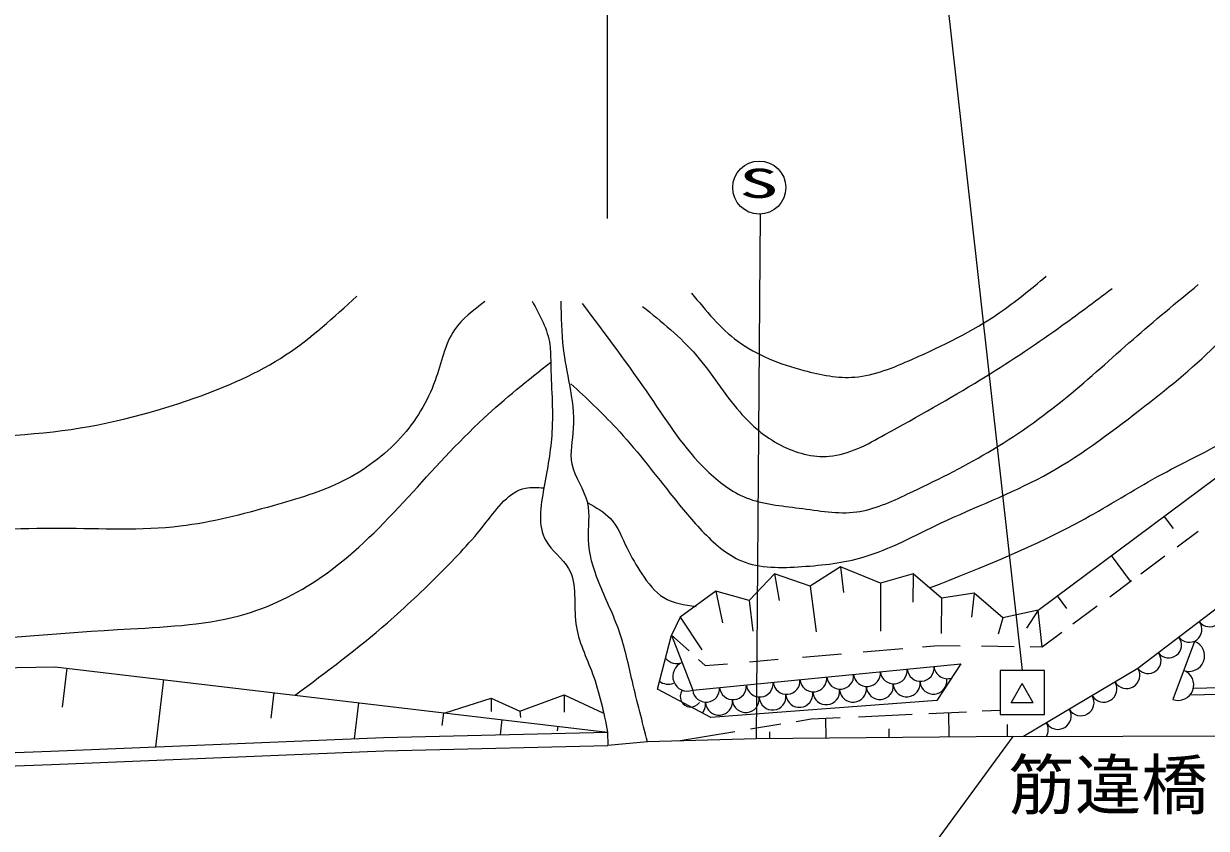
# Model space of a CAD drawing. Units: millimetres, scale not verified. Extents: x 40000 to 680000, y 20000 to 380000.
# Drawn here: x 313514 to 366939, y 299371 to 335735 of the extents above; entities that cross this region are included whole.
import ezdxf
from ezdxf.enums import TextEntityAlignment as Align

# ---------------------------------------------------------------- set-up
doc = ezdxf.new("R2010")
doc.units = ezdxf.units.MM
doc.header["$LTSCALE"] = 1000
for name, color, linetype, lineweight in [('M-BGD', 7, 'Continuous', 13), ('M-STR-HTXT', 7, 'Continuous', 13), ('M-STR-STR1', 1, 'Continuous', 13), ('M-STR-STR3', 7, 'Continuous', 13), ('M-STR-STRC', 7, 'Continuous', 13)]:
    doc.layers.add(name, color=color, linetype=linetype, lineweight=lineweight)
doc.styles.add('ＭＳ ゴシック', font='')
doc.styles.get('ＭＳ ゴシック').set_extended_font_data('MS Gothic')

msp = doc.modelspace()

# ---------------------------------------------------------------- linework, layer by layer
at = {"layer": 'M-BGD'}
for p, q in [((359343, 309229), (370119, 317271)), ((365454, 312914), (365035, 313477)), ((365617, 312091), (366570, 312796)), ((363518, 310538), (362652, 311699)), ((363975, 310876), (365065, 311683)), ((350414, 311189), (349036, 310316)), ((352219, 310452), (350414, 311189)), ((350414, 311189), (350550, 310025)), ((347425, 310879), (346280, 309675)), ((349036, 310316), (347425, 310879)), ((347425, 310879), (347638, 309675)), ((353694, 310879), (352219, 310452)), ((352219, 310452), (352219, 308278)), ((353694, 310879), (353675, 309598)), ((354976, 309772), (353694, 310879)), ((362575, 309841), (363564, 310572)), ((344785, 310083), (343174, 308918)), ((346280, 309675), (344785, 310083)), ((344785, 310083), (345076, 308666)), ((349036, 310316), (349308, 308258)), ((356451, 310005), (354976, 309772)), ((356451, 310005), (356334, 308918)), ((357751, 308879), (356451, 310005)), ((360639, 309312), (360215, 309880)), ((368473, 310119), (363848, 306598)), ((346280, 309675), (346454, 308278)), ((354976, 309772), (354956, 308181)), ((360915, 308613), (362010, 309422)), ((343174, 308918), (342786, 308103)), ((343174, 308918), (344145, 307443)), ((357751, 308879), (357538, 308142)), ((359343, 309229), (357751, 308879)), ((359343, 309229), (358819, 308413)), ((359518, 307579), (359343, 309229)), ((342145, 305657), (342786, 308103)), ((342786, 308103), (343737, 305618)), ((342786, 308103), (343570, 307389)), ((359518, 307579), (360407, 308237)), ((366408, 307818), (365426, 305200)), ((348697, 307105), (350456, 307258)), ((351440, 307343), (353227, 307498)), ((354118, 307575), (354840, 307637)), ((354840, 307637), (355811, 307625)), ((356781, 307613), (358256, 307595)), ((358974, 307586), (359518, 307579)), ((274562, 305831), (314936, 306676)), ((314936, 306676), (339895, 303719)), ((343737, 305618), (355849, 306802)), ((343997, 307001), (344300, 306725)), ((344300, 306725), (345312, 306812)), ((346296, 306898), (347600, 307010)), ((355849, 306802), (354762, 305153)), ((315268, 304846), (315477, 306612)), ((363848, 306598), (358683, 303522)), ((319482, 303053), (319843, 306094)), ((344552, 304376), (342145, 305657)), ((366372, 305707), (370396, 305807)), ((324687, 304352), (324823, 305505)), ((332559, 304588), (334634, 305250)), ((334634, 305250), (335934, 304667)), ((334634, 305250), (334634, 304648)), ((335934, 304667), (337933, 305405)), ((337933, 305405), (339680, 304590)), ((337933, 305405), (337933, 304628)), ((354762, 305153), (344552, 304376)), ((366205, 305403), (370007, 305497)), ((328466, 303419), (328659, 305050)), ((332424, 304015), (332492, 304596)), ((335934, 304667), (335954, 304376)), ((351226, 304418), (353644, 304529)), ((354405, 304565), (356100, 304643)), ((355290, 304606), (355300, 303493)), ((356815, 304676), (357625, 304714)), ((359117, 305038), (358117, 305038)), ((335056, 303601), (335136, 304283)), ((346345, 303865), (347725, 304093)), ((348409, 304206), (349090, 304319)), ((349090, 304319), (350404, 304379)), ((349741, 304349), (349749, 303444)), ((357941, 304066), (357945, 303516)), ((314742, 302860), (329763, 303472)), ((329763, 303472), (339895, 303719)), ((337628, 303778), (337652, 303985)), ((339895, 303719), (339909, 303120)), ((343084, 303326), (345634, 303747)), ((358201, 303518), (346609, 303416)), ((347202, 303739), (347205, 303422)), ((352599, 303870), (352602, 303469)), ((329783, 302872), (339909, 303120)), ((341698, 303284), (339909, 303120)), ((346609, 303416), (341698, 303284)), ((293075, 301984), (314742, 302860)), ((314767, 302260), (329783, 302872)), ((293099, 301384), (314767, 302260))]:
    msp.add_line(p, q, dxfattribs=at)
for centre, radius, start, end in [((367086, 309063), 581, 217.2864, 37.2864), ((366161, 308359), 581, 217.2864, 37.2864), ((365236, 307654), 581, 217.2864, 37.2864), ((366162, 307164), 699, 249.444, 69.444), ((364311, 306950), 581, 217.2864, 37.2864), ((343024, 307482), 665, 219.6997, 290.9475), ((343499, 306240), 665, 110.9475, 290.9475), ((354032, 306625), 608, 185.5833, 5.5833), ((355243, 306743), 608, 185.5833, 287.661), ((349187, 306151), 608, 185.5833, 5.5833), ((350399, 306270), 608, 185.5833, 5.5833), ((351610, 306388), 608, 185.5833, 5.5833), ((352821, 306506), 608, 185.5833, 5.5833), ((363332, 306290), 601, 210.7719, 30.7719), ((365671, 305854), 699, 249.444, 69.444), ((342640, 306550), 665, 232.0834, 290.9475), ((344343, 305678), 608, 185.5833, 5.5833), ((345554, 305796), 608, 185.5833, 5.5833), ((346765, 305914), 608, 185.5833, 5.5833), ((347976, 306033), 608, 185.5833, 5.5833), ((349767, 305566), 608, 185.5833, 5.5833), ((350978, 305684), 608, 185.5833, 5.5833), ((352190, 305803), 608, 185.5833, 5.5833), ((353401, 305921), 608, 185.5833, 5.5833), ((354612, 306040), 608, 185.5833, 5.5833), ((362299, 305675), 601, 210.7719, 30.7719), ((343645, 305328), 474, 146.3099, 326.3099), ((344922, 305092), 608, 185.5833, 5.5833), ((346134, 305211), 608, 185.5833, 5.5833), ((347345, 305329), 608, 185.5833, 5.5833), ((348556, 305448), 608, 185.5833, 5.5833), ((361266, 305060), 601, 210.7719, 30.7719), ((343711, 304974), 608, 319.3996, 5.5833), ((360233, 304445), 601, 210.7719, 30.7719), ((359200, 303830), 601, 329.6126, 30.7719)]:
    msp.add_arc(centre, radius, start, end, dxfattribs=at)
for points, knots in [([(343688, 323557), (344332, 322764), (344977, 321971), (345775, 321384), (346640, 320748), (347684, 320352), (348758, 320063), (349522, 319857), (350300, 319704), (351059, 319765), (351949, 319835), (352813, 320199), (353658, 320574), (355036, 321186), (356364, 321829), (357578, 322662), (358316, 323169), (359012, 323746), (359708, 324324)], [0, 0, 0, 0, 1, 1, 1, 2, 2, 2, 3, 3, 3, 4, 4, 4, 5, 5, 5, 6, 6, 6, 6]), ([(338234, 319466), (338932, 318815), (339630, 318163), (340279, 317464), (341144, 316532), (341921, 315515), (342708, 314524), (343169, 313942), (343633, 313369), (344156, 312819), (344682, 312267), (345267, 311737), (345946, 311456), (346772, 311113), (347737, 311137), (348673, 311200), (349630, 311264), (350557, 311369), (351442, 311626), (352648, 311977), (353778, 312610), (354936, 313160), (356488, 313897), (358091, 314484), (359581, 315291), (361117, 316123), (362532, 317190), (363927, 318273), (365110, 319193), (366278, 320124), (367335, 321171), (368162, 321990), (368920, 322880), (369679, 323770)], [0, 0, 0, 0, 1, 1, 1, 2, 2, 2, 3, 3, 3, 4, 4, 4, 5, 5, 5, 6, 6, 6, 7, 7, 7, 8, 8, 8, 9, 9, 9, 10, 10, 10, 11, 11, 11, 11]), ([(338745, 323088), (339788, 321697), (340831, 320306), (341813, 318870), (342602, 317715), (343353, 316531), (344369, 315546), (344897, 315035), (345495, 314578), (346159, 314311), (346901, 314011), (347724, 313950), (348545, 313842), (349424, 313727), (350300, 313559), (351144, 313672), (351935, 313777), (352697, 314128), (353445, 314481), (354695, 315071), (355902, 315666), (357067, 316356), (358315, 317096), (359515, 317946), (360646, 318870), (361669, 319705), (362636, 320602), (363628, 321469), (364592, 322311), (365580, 323125), (366568, 323940)], [0, 0, 0, 0, 1, 1, 1, 2, 2, 2, 3, 3, 3, 4, 4, 4, 5, 5, 5, 6, 6, 6, 7, 7, 7, 8, 8, 8, 9, 9, 9, 10, 10, 10, 10]), ([(341472, 322960), (342331, 322266), (343190, 321571), (343901, 320744), (344598, 319935), (345153, 318998), (345861, 318188), (346380, 317594), (346981, 317068), (347693, 316697), (348378, 316339), (349164, 316125), (349908, 316185), (350792, 316257), (351616, 316717), (352422, 317165), (353905, 317990), (355324, 318778), (356726, 319637), (357924, 320371), (359109, 321158), (360262, 321980), (361082, 322565), (361887, 323167), (362691, 323770)], [0, 0, 0, 0, 1, 1, 1, 2, 2, 2, 3, 3, 3, 4, 4, 4, 5, 5, 5, 6, 6, 6, 7, 7, 7, 8, 8, 8, 8]), ([(239162, 318722), (240165, 318100), (241168, 317477), (242069, 316733), (242761, 316162), (243394, 315519), (243956, 314795), (244452, 314156), (244894, 313454), (245486, 312959), (246408, 312188), (247695, 311918), (248903, 311480), (250105, 311044), (251228, 310442), (252421, 310308), (253565, 310179), (254773, 310481), (255940, 310817), (257380, 311233), (258757, 311700), (259969, 312551), (260719, 313078), (261407, 313752), (262213, 314081), (263399, 314566), (264844, 314303), (266190, 314489), (267549, 314677), (268808, 315322), (270117, 315407), (271122, 315472), (272156, 315207), (273177, 314948), (274873, 314518), (276533, 314102), (278226, 313979), (280056, 313846), (281926, 314055), (283784, 314081), (285864, 314111), (287930, 313913), (290006, 313928), (291958, 313943), (293919, 314145), (295819, 314591), (297901, 315080), (299910, 315861), (301990, 316325), (303954, 316764), (305982, 316920), (308008, 316988), (310296, 317065), (312583, 317030), (314841, 317294), (317022, 317549), (319177, 318081), (321267, 318824), (322696, 319332), (324095, 319938), (325347, 320762), (326501, 321522), (327530, 322468), (328559, 323414)], [0, 0, 0, 0, 1, 1, 1, 2, 2, 2, 3, 3, 3, 4, 4, 4, 5, 5, 5, 6, 6, 6, 7, 7, 7, 8, 8, 8, 9, 9, 9, 10, 10, 10, 11, 11, 11, 12, 12, 12, 13, 13, 13, 14, 14, 14, 15, 15, 15, 16, 16, 16, 17, 17, 17, 18, 18, 18, 19, 19, 19, 20, 20, 20, 21, 21, 21, 21]), ([(334346, 323173), (333833, 322788), (333321, 322402), (332980, 321904), (332531, 321248), (332381, 320397), (332101, 319611), (331758, 318643), (331220, 317773), (330540, 317024), (329811, 316221), (328919, 315558), (327953, 315072), (326951, 314568), (325868, 314254), (324782, 313950), (323394, 313562), (322001, 313191), (320585, 313023), (318816, 312812), (317012, 312917), (315217, 312925), (313258, 312934), (311311, 312828), (309361, 312681), (307809, 312565), (306255, 312422), (304725, 312144), (303332, 311891), (301960, 311525), (300577, 311217), (299254, 310922), (297922, 310680), (296576, 310485), (295248, 310293), (293907, 310146), (292574, 310193), (290910, 310251), (289260, 310612), (287597, 310778), (285814, 310956), (284016, 310910), (282229, 311022), (280811, 311111), (279400, 311299), (277984, 311412), (276616, 311522), (275244, 311563), (273884, 311803), (272806, 311993), (271736, 312310), (270664, 312340), (269378, 312376), (268088, 312000), (266809, 311656), (264963, 311161), (263139, 310731), (261343, 310241), (259152, 309644), (257003, 308957), (254707, 308387), (253302, 308038), (251841, 307733), (250510, 307997), (249055, 308285), (247754, 309253), (246362, 309997), (244982, 310735), (243514, 311254), (242360, 312193), (241452, 312933), (240740, 313934), (239969, 314877), (239267, 315738), (238517, 316551), (237627, 317171), (236963, 317633), (236222, 317987), (235480, 318342)], [0, 0, 0, 0, 1, 1, 1, 2, 2, 2, 3, 3, 3, 4, 4, 4, 5, 5, 5, 6, 6, 6, 7, 7, 7, 8, 8, 8, 9, 9, 9, 10, 10, 10, 11, 11, 11, 12, 12, 12, 13, 13, 13, 14, 14, 14, 15, 15, 15, 16, 16, 16, 17, 17, 17, 18, 18, 18, 19, 19, 19, 20, 20, 20, 21, 21, 21, 22, 22, 22, 23, 23, 23, 24, 24, 24, 25, 25, 25, 26, 26, 26, 26]), ([(336484, 323199), (336837, 322559), (337190, 321919), (337284, 321223), (337319, 320967), (337318, 320704), (337323, 320440), (337341, 319375), (337441, 318306), (337378, 317272), (337328, 316441), (337173, 315633), (337015, 314752), (336868, 313930), (336718, 313045), (337096, 312380), (337357, 311921), (337868, 311567), (338131, 311110), (338533, 310408), (338348, 309463), (338460, 308616), (338566, 307815), (338939, 307103), (339213, 306359), (339526, 305506), (339710, 304613), (339895, 303719)], [0, 0, 0, 0, 1, 1, 1, 2, 2, 2, 3, 3, 3, 4, 4, 4, 5, 5, 5, 6, 6, 6, 7, 7, 7, 8, 8, 8, 9, 9, 9, 9]), ([(341698, 303284), (341460, 304189), (341223, 305094), (341011, 306009), (340837, 306761), (340680, 307520), (340429, 308244), (340161, 309019), (339786, 309754), (339482, 310526), (339242, 311135), (339046, 311767), (339025, 312421), (339008, 312978), (339117, 313551), (338992, 314081), (338850, 314681), (338408, 315227), (338288, 315826), (338186, 316341), (338321, 316895), (338358, 317441), (338404, 318106), (338302, 318758), (338183, 319406), (338082, 319956), (337969, 320504), (337902, 321056), (337816, 321764), (337807, 322481), (337797, 323197)], [0, 0, 0, 0, 1, 1, 1, 2, 2, 2, 3, 3, 3, 4, 4, 4, 5, 5, 5, 6, 6, 6, 7, 7, 7, 8, 8, 8, 9, 9, 9, 10, 10, 10, 10]), ([(216351, 303635), (217221, 303682), (218091, 303728), (218888, 303995), (219877, 304326), (220753, 304997), (221572, 305703), (222869, 306822), (224022, 308031), (225135, 309265), (226022, 310250), (226884, 311249), (227721, 312340), (228339, 313145), (228944, 314000), (229770, 314487), (230342, 314823), (231019, 314984), (231722, 315121), (232576, 315288), (233467, 315419), (234211, 315170), (235173, 314847), (235886, 313887), (236651, 313072), (237713, 311939), (238873, 311085), (240067, 310193), (241232, 309321), (242428, 308413), (243776, 307899), (244878, 307479), (246081, 307322), (247192, 306874), (248273, 306438), (249267, 305727), (250363, 305459), (251552, 305169), (252860, 305399), (254121, 305654), (255747, 305984), (257293, 306356), (258854, 306728), (260801, 307191), (262773, 307653), (264759, 308045), (266150, 308320), (267549, 308561), (268956, 308631), (270710, 308718), (272477, 308539), (274226, 308289), (276434, 307974), (278614, 307546), (280814, 307265), (284361, 306811), (287961, 306740), (291550, 306728), (294173, 306719), (296791, 306741), (299406, 306874), (302584, 307036), (305758, 307362), (308922, 307655), (312053, 307945), (315174, 308204), (318340, 308387), (320105, 308489), (321884, 308568), (323562, 309070), (324848, 309455), (326075, 310089), (327173, 310876), (328553, 311864), (329731, 313093), (330881, 314340), (332001, 315554), (333095, 316785), (334297, 317903), (335260, 318797), (336291, 319619), (337323, 320440)], [0, 0, 0, 0, 1, 1, 1, 2, 2, 2, 3, 3, 3, 4, 4, 4, 5, 5, 5, 6, 6, 6, 7, 7, 7, 8, 8, 8, 9, 9, 9, 10, 10, 10, 11, 11, 11, 12, 12, 12, 13, 13, 13, 14, 14, 14, 15, 15, 15, 16, 16, 16, 17, 17, 17, 18, 18, 18, 19, 19, 19, 20, 20, 20, 21, 21, 21, 22, 22, 22, 23, 23, 23, 24, 24, 24, 25, 25, 25, 26, 26, 26, 27, 27, 27, 27]), ([(354439, 310236), (356824, 311178), (359210, 312121), (361443, 313358), (362549, 313971), (363618, 314656), (364729, 315264), (365839, 315871), (366990, 316402), (368081, 317039), (368552, 317314), (369012, 317609), (369472, 317904)], [0, 0, 0, 0, 1, 1, 1, 2, 2, 2, 3, 3, 3, 4, 4, 4, 4]), ([(325776, 305392), (327189, 306444), (328602, 307496), (329943, 308660), (330768, 309376), (331565, 310134), (332320, 310888), (333038, 311607), (333717, 312322), (334399, 313190), (334920, 313853), (335443, 314605), (336181, 314750), (336441, 314801), (336728, 314776), (337015, 314752)], [0, 0, 0, 0, 1, 1, 1, 2, 2, 2, 3, 3, 3, 4, 4, 4, 5, 5, 5, 5]), ([(338992, 314081), (339366, 313873), (339741, 313666), (340017, 313367), (340358, 313000), (340550, 312495), (340776, 312029), (340972, 311624), (341194, 311248), (341445, 310869), (341717, 310459), (342025, 310044), (342426, 309799), (342848, 309541), (343373, 309469), (343898, 309397)], [0, 0, 0, 0, 1, 1, 1, 2, 2, 2, 3, 3, 3, 4, 4, 4, 5, 5, 5, 5])]:
    msp.add_open_spline(points, degree=3, knots=knots, dxfattribs=at)
at = {"layer": 'M-STR-HTXT'}
for p, q in [((355214, 336990), (358620, 306511)), ((357625, 306511), (357625, 304511)), ((359625, 306511), (357625, 306511)), ((359625, 304511), (359625, 306511)), ((358117, 305038), (358625, 305911)), ((359117, 305038), (358625, 305911)), ((357625, 304511), (359625, 304511))]:
    msp.add_line(p, q, dxfattribs=at)
at = {"layer": 'M-STR-STR1'}
for p, q in [((358201, 303518), (350560, 293119)), ((358203, 303521), (370142, 303561))]:
    msp.add_line(p, q, dxfattribs=at)
at = {"layer": 'M-STR-STR3'}
msp.add_line((339891, 326931), (339882, 354374), dxfattribs=at)
at = {"layer": 'M-STR-STRC'}
msp.add_line((346787, 327127), (346609, 303416), dxfattribs=at)
msp.add_circle((346742, 328327), 1200, dxfattribs=at)

# ---------------------------------------------------------------- texts
at = {"layer": 'M-STR-STR1', "style": 'ＭＳ ゴシック'}
msp.add_text('筋違橋', height=2199, dxfattribs=at).set_placement((358005, 299579), align=Align.BOTTOM_LEFT)
at = {"layer": 'M-STR-STRC', "style": 'ＭＳ ゴシック', "width": 2}
msp.add_text('S', height=1320, dxfattribs=at).set_placement((345823, 327464), align=Align.BOTTOM_LEFT)

doc.saveas('drawing.dxf')
